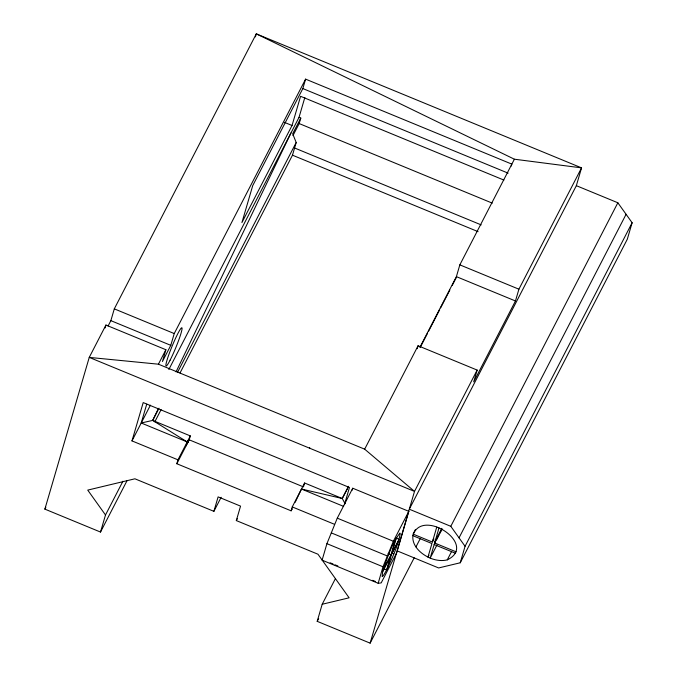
<?xml version="1.0" encoding="UTF-8"?>
<svg xmlns="http://www.w3.org/2000/svg" width="677" height="677" viewBox="0 0 677 677"><rect width="100%" height="100%" fill="white"/><g stroke="black" fill="none" stroke-linecap="round" stroke-linejoin="round"><path stroke-width="1.02" d="M412.868 535.685C421.424 506.904 478.749 544.697 447.277 559.854A23.492 15.622 27.3 0 1 430.784 558.356C421.703 554.658 411.819 546.373 412.868 535.685L431.934 543.538L427.957 557.146L428.93 555.267M382.649 571.676L382.141 576.542A23.492 2.251 -67.6 0 0 386.381 570.372C391.966 558.66 397.687 546.678 400.217 533.882L399.921 533.07C391.441 544.249 387.134 558.432 382.649 571.676L390.595 556.291L386.601 569.932L383.707 568.739M127.141 480.475L100.509 532.054L44.877 509.129L89.246 357.397L105.95 325.036L165.882 349.73L162.438 361.518L170.79 345.338L174.234 333.558L305.598 79.133L511.846 164.122L511.296 166.009M105.096 327.981L105.95 325.036M108.075 326.043L110.859 320.644L114.303 308.864L256.295 33.85L581.551 167.871L576.347 185.676L409.297 509.214L450.797 526.317L465.065 546.28L460.242 562.782L438.62 567.952L397.12 550.858L414.51 491.409L477.15 370.082L418.073 345.744L364.675 449.173L414.51 491.409L89.246 357.397L158.418 364.192L364.675 449.173M100.509 532.054L105.502 514.977L122.943 481.22M141.222 422.998L152.697 420.409L190.33 435.912L189.188 439.813L187.216 441.946L141.222 422.998L146.714 404.22M255.407 36.888L256.295 33.85L514.385 159.205L581.551 167.871L518.912 289.197L515.468 300.977L473.705 381.87L477.15 370.082M292.058 508.986L291.11 510.822L176.832 463.737L177.975 459.835L190.33 435.912M187.14 443.359L187.707 441.412M188.485 440.575L187.631 442.834L189.061 439.948M305.598 79.133L302.839 88.569L252.724 185.625L241.926 222.555L292.041 125.49L300.58 96.295L503.9 180.074M168.844 369.507L299.031 117.341L304.836 97.513M292.989 135.552L299.183 123.569L300.791 118.069L299.031 117.341M180.014 373.002L292.481 155.185L296.188 142.5L292.692 133.741L300.791 118.069M105.502 514.977L87.731 490.106L134.926 478.8L213.89 511.338L218.112 496.884L240.547 506.125L236.324 520.579L317.97 554.226L349.12 597.808L322.193 604.256L317.2 621.334L370.133 643.15L414.197 557.806M345.092 503.671L342.232 498.5L304.599 482.997L292.252 506.921L291.11 510.822L292.007 508.926M303.457 486.898L304.599 482.997M326.923 543.665L322.1 560.167L378.172 583.278L381.185 582.905L396.629 552.974L408.806 511.338L352.734 488.227L337.281 518.159L326.923 543.665L382.996 566.776L378.172 583.278M352.15 490.207L352.734 488.227M417.218 348.689L418.073 345.744M419.909 347.301L456.391 276.639L459.835 264.859L514.385 159.205M383.004 570.347L391.027 554.802L395.444 539.704M387.447 568.282L391.424 554.675L398.525 540.923M396.24 538.232L391.865 553.185L399.049 539.264L396.155 538.071M370.133 643.15L396.824 551.873M415.483 529.406L413.063 534.094L432.375 542.049L436.75 527.095M435.607 541.735L434.16 544.545L430.191 558.102L436.97 544.977M456.163 551.857L434.617 542.971L439.026 527.882M576.347 185.676L617.847 202.77L632.123 222.733L627.3 239.235L460.242 562.782M177.975 459.835L131.981 440.896L143.202 402.587L349.476 487.482L344.449 504.644M382.996 566.776L393.354 541.261L408.806 511.338M188.198 440.879L186.073 445.847L187.216 441.946L152.697 420.409L158.19 408.993M295.172 502.292L301.485 489.031L342.232 498.5L348.139 487.296M176.045 371.876L290.941 133.022M309.482 448.072L309.744 447.556M322.193 604.256L335.25 578.928M44.877 509.129L45.85 507.259M158.418 364.192L165.882 349.73M131.981 440.896L150.429 405.168M152.697 420.409L159.002 408.206M177.425 372.528L296.188 142.5M154.805 421.83L161.109 409.619M187.91 441.853L188.688 440.346M176.832 463.737L189.188 439.813L302.484 486.501M213.89 511.338L221.142 497.282M236.324 520.579L237.288 518.709M342.232 498.5L348.528 486.298M420.273 347.343L427.551 333.253M428.516 331.375L439.669 309.787M440.634 307.908L449.85 290.069M452.27 285.372L456.637 276.918M317.2 621.334L318.647 618.524M415.974 546.889L420.332 538.452M432.806 540.559L433.779 538.689M432.375 542.049L433.822 539.239M435.049 541.49L441.827 528.356M434.617 542.971L441.878 528.906M436.58 539.857L439.001 535.168M439.965 533.29L441.903 529.541M450.797 526.317L617.847 202.77M447.277 559.854L451.635 551.416M459.04 537.843L626.09 214.296M465.065 546.28L632.123 222.733M434.16 544.545L455.511 553.253M292.252 506.921L334.413 524.269M302.839 88.569L508.114 173.143M299.183 123.569L492.289 203.134M284.306 122.309L292.041 125.49M294.58 147.992L481.178 224.882M292.481 155.185L478.097 231.661M459.835 264.859L518.912 289.197M456.391 276.639L515.468 300.977M114.303 308.864L174.234 333.558M110.859 320.644L170.79 345.338M301.485 489.031L343.645 506.396M337.281 518.159L393.354 541.261M391.881 553.101L393.811 553.896M388.124 553.608L391.027 554.802M331.298 532.884L387.379 555.995M330.131 562.799L333.033 563.992M334.971 564.796L337.874 565.989M372.68 580.333L375.574 581.526M170.096 360.172A20.716 1.989 -67.6 0 0 182.062 328.286A20.716 1.989 -67.6 0 0 169.724 352.235A20.716 1.989 -67.6 0 0 170.096 360.172"/></g></svg>
